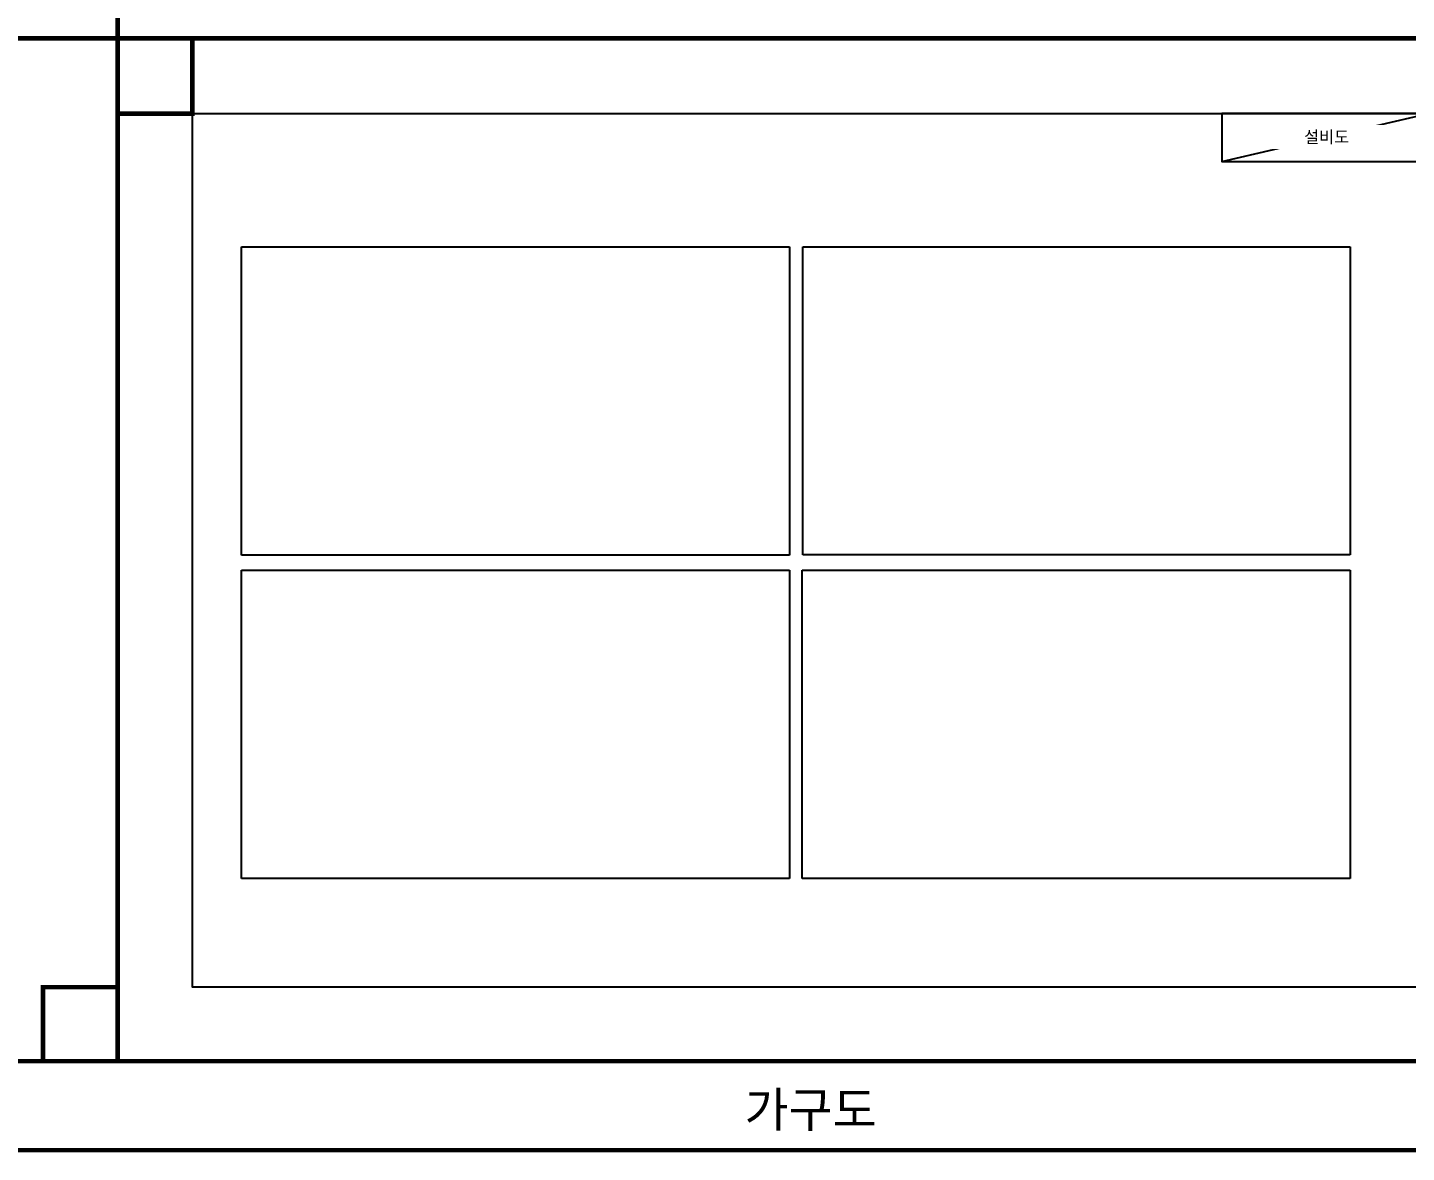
# Model space of a CAD drawing. Header units: millimetres. Extents: x 512 to 764439, y -71 to 559481.
# Drawn here: x 488691 to 526170, y 225728 to 256301 of the extents above; entities that cross this region are included whole.
import ezdxf
from ezdxf.enums import TextEntityAlignment as Align

# ---------------------------------------------------------------- set-up
doc = ezdxf.new("R2010")
doc.units = ezdxf.units.MM
doc.header["$LTSCALE"] = 50
doc.layers.add('#FORM', color=7, linetype='Continuous')
doc.styles.add('맑은 고딕', font='malgun.ttf')
doc.styles.add('맑은고딕', font='malgun.ttf')
picture_1 = doc.add_image_def('image26.png', size_in_pixel=(1920, 1080))
picture_2 = doc.add_image_def('image27.png', size_in_pixel=(1920, 1080))
picture_3 = doc.add_image_def('image28.png', size_in_pixel=(1920, 1080))
picture_4 = doc.add_image_def('image29.png', size_in_pixel=(1920, 1080))

msp = doc.modelspace()

# ---------------------------------------------------------------- linework, layer by layer
at = {"layer": '#FORM', "color": 7}
msp.add_lwpolyline([(526770.60954275, 230219.17589041), (493170.63371847, 230219.17589041), (493170.63371847, 253961.95231672), (526770.60954275, 253961.95231672)], close=True, dxfattribs=at)
at = {"layer": '#FORM'}
msp.add_lwpolyline([(526770.60954275, 253961.95231672), (521153.37627166, 253961.95231672), (521153.37627166, 252661.95231672), (526770.60954275, 252661.95231672)], dxfattribs=at)
at = {"color": 32, "true_color": 0xcd6928, "const_width": 121.76646086}
for points in [[(491141.19270417, 318900.6978923), (491141.19270417, 228206.94135412)], [(453482.33485129, 256008.59980902), (604117.7662628, 256008.59980902)], [(493170.63371847, 255991.39333102), (493170.63371847, 253961.95231672), (491141.19270417, 253961.95231672)], [(489111.75168988, 228189.73487611), (489111.75168988, 230219.17589041), (491141.19270417, 230219.17589041)], [(453482.33485129, 228206.94135412), (604117.7662628, 228206.94135412)], [(453482.33485129, 225788.81861496), (604117.7662628, 225788.81861496)]]:
    msp.add_lwpolyline(points, dxfattribs=at)
at = {"layer": 'Defpoints', "color": 253, "true_color": 0x9898cc}
msp.add_lwpolyline([(521153.37627166, 252661.95231672), (526770.60954275, 253961.95231672)], dxfattribs=at)

# ---------------------------------------------------------------- texts
at = {"color": 7, "style": '맑은고딕'}
msp.add_text('가구도', height=953.103109844, dxfattribs=at).set_placement((509973.9228113, 226892.25290492), align=Align.MIDDLE_CENTER)

# ---------------------------------------------------------------- pictures from other files: only their frames are drawn
at = {"layer": '#FORM', "color": 7}
image = msp.add_image(picture_1, insert=(494501.77297432, 241956.99014093), size_in_units=(14899.47089947, 8380.95238095), dxfattribs=at)
image.dxf.flags = 7
image = msp.add_image(picture_4, insert=(509765.71671159, 241968.41190871), size_in_units=(14879.16553453, 8369.53061317), dxfattribs=at)
image.dxf.flags = 7
image = msp.add_image(picture_2, insert=(494501.77297432, 233172.81436075), size_in_units=(14899.47089947, 8380.95238095), dxfattribs=at)
image.dxf.flags = 7
image = msp.add_image(picture_3, insert=(509745.41134665, 233172.81436075), size_in_units=(14899.47089947, 8380.95238095), dxfattribs=at)
image.dxf.flags = 7

# ---------------------------------------------------------------- next in the draw order: texts
at = {"layer": '#FORM', "color": 7, "insert": (524001.86390902, 253311.95231672), "char_height": 325, "attachment_point": 5, "style": '맑은 고딕', "bg_fill": 3, "box_fill_scale": 1.5, "bg_fill_color": 256, "bg_fill_transparency": 0}
msp.add_mtext_dynamic_manual_height_columns('\\pxqc;설비도', width=4744.3675768271, gutter_width=30.53968052, heights=[0], dxfattribs=at)

doc.saveas('drawing.dxf')
